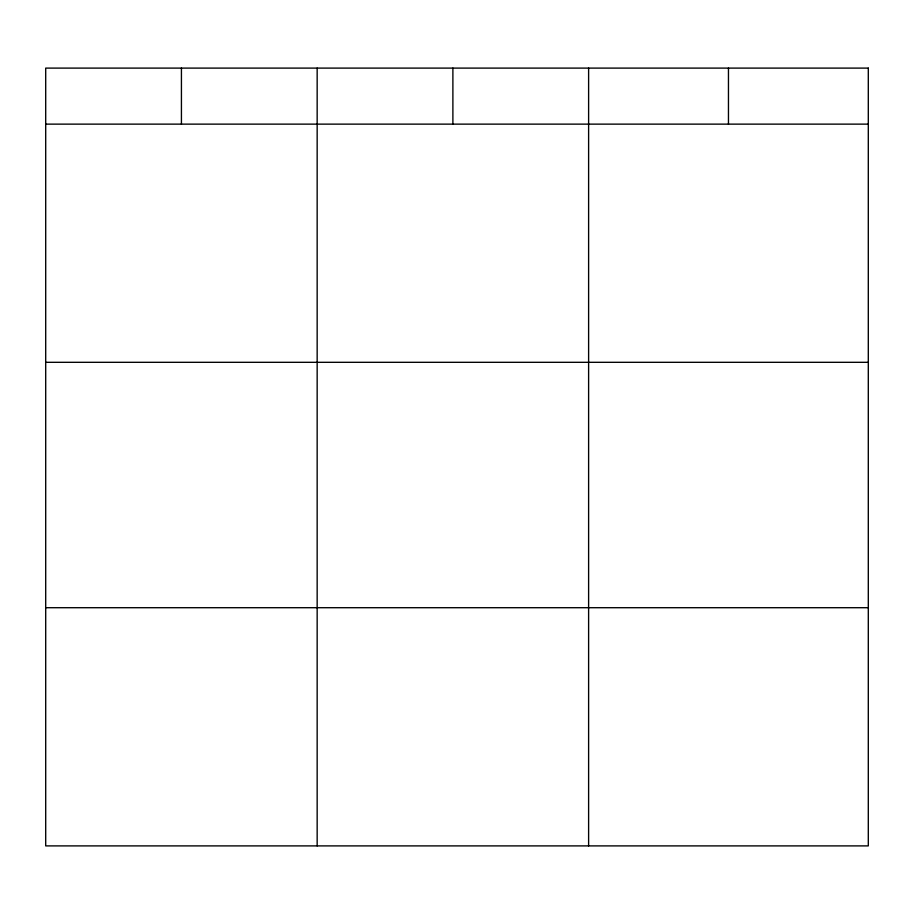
<?xml version="1.0" encoding="UTF-8"?>
<svg xmlns="http://www.w3.org/2000/svg" width="914" height="914" viewBox="0 0 914 914"><rect width="100%" height="100%" fill="white"/><g stroke="black" fill="none" stroke-linecap="round" stroke-linejoin="round"><path stroke-width="1.37" d="M45.7 124.133L868.3 124.133M45.7 362.31L868.3 362.31M45.7 607.707L868.3 607.707M728.458 68.104L728.458 124.133M588.616 68.104L588.616 845.896M452.887 68.104L452.887 124.133M317.158 68.104L317.158 845.896M181.429 68.104L181.429 124.133M868.3 68.104L45.7 68.104L45.7 845.896L868.3 845.896L868.3 68.104"/></g></svg>
